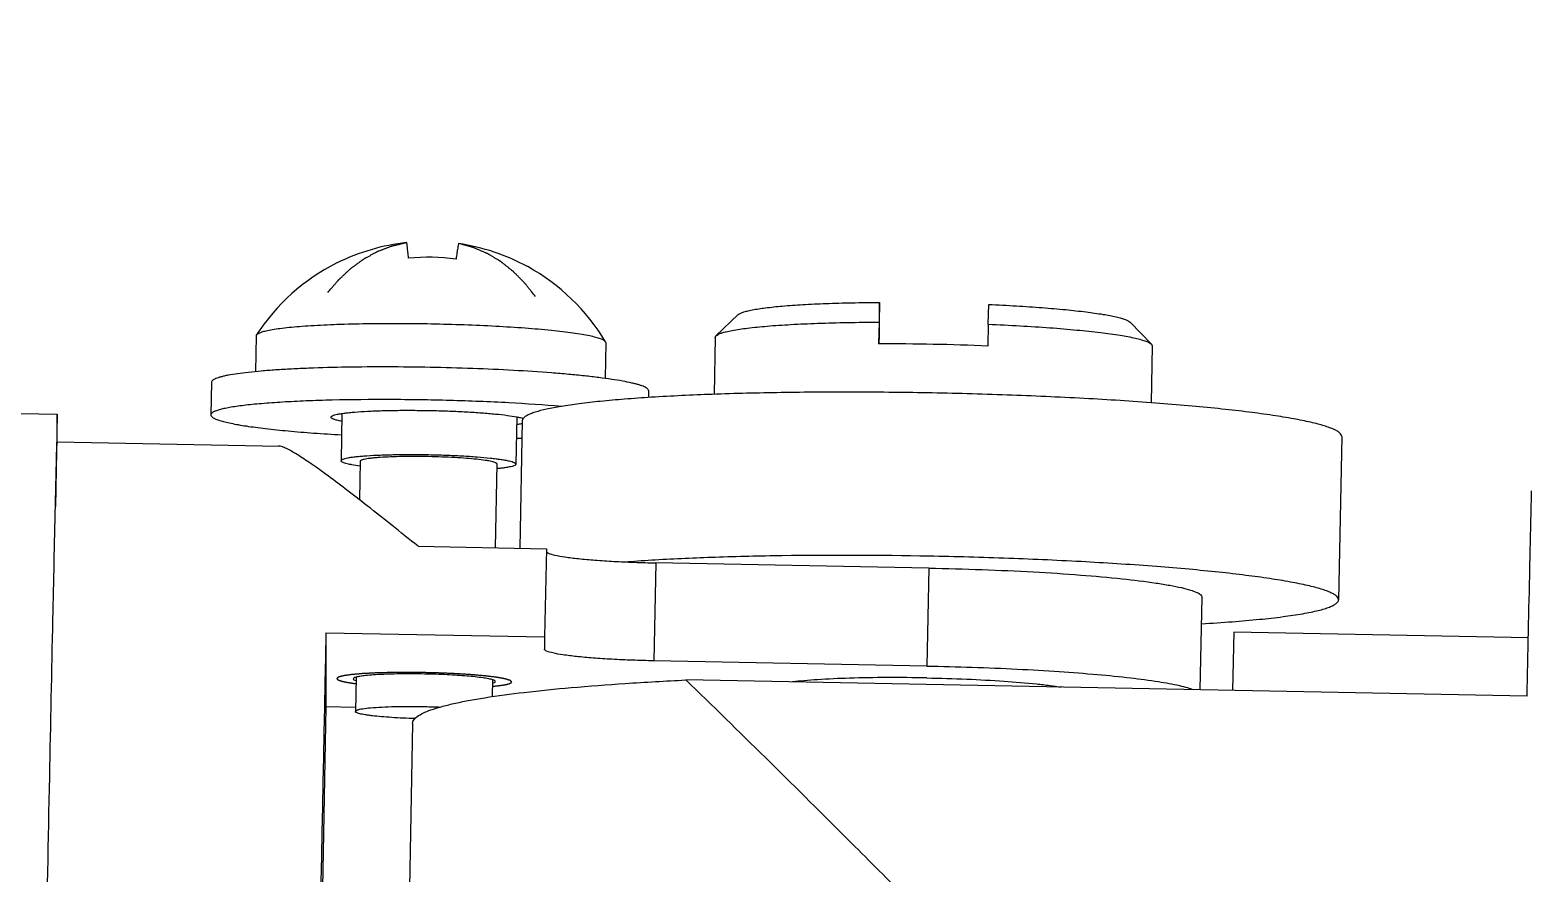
# Model space of a CAD drawing. Header units: millimetres. Extents: x 0 to 420, y 0 to 297.
# Drawn here: x 130.11 to 136.97, y 193.51 to 197.37 of the extents above; entities that cross this region are included whole.
import ezdxf

# ---------------------------------------------------------------- set-up
doc = ezdxf.new("R2010")
doc.units = ezdxf.units.MM
doc.header["$LTSCALE"] = 23.1
doc.layers.get('0').update_dxf_attribs({"linetype": 'CONTINUOUS'})
doc.layers.add('AXIS', color=7, linetype='CONTINUOUS')
doc.layers.add('COSMETIC', color=7, linetype='CONTINUOUS')
doc.styles.get("Standard").update_dxf_attribs({"font": 'txt', "width": 0.85})
doc.dimstyles.get("Standard").update_dxf_attribs({"dimtxt": 3.5, "dimasz": 3.5, "dimexe": 1.5, "dimexo": 1, "dimtad": 1, "dimtxsty": 'STANDARD', "dimcen": 0.09, "dimadec": 0, "dimazin": 0, "dimtol": 1, "dimtp": 0.01, "dimtm": 0.01, "dimtfac": 1, "dimtofl": 0, "dimtmove": 0, "dimatfit": 3, "dimfxl": 1, "dimtolj": 1, "dimarcsym": 0})

msp = doc.modelspace()

# ---------------------------------------------------------------- linework, layer by layer
at = {"color": 7, "linetype": 'CONTINUOUS'}
for p, q in [((131.5122, 196.3065), (131.511, 196.3066)), ((132.3838, 196.2899), (132.3824, 196.2898)), ((133.9931, 196.1262), (133.9912, 196.0356)), ((133.9931, 195.9755), (133.9931, 196.1262)), ((133.3468, 196.0702), (133.2453, 195.9733)), ((134.4911, 196.026), (134.493, 196.1166)), ((133.9912, 196.0356), (133.9893, 195.936)), ((134.4911, 196.026), (134.4892, 195.9264)), ((135.1396, 196.0356), (135.2373, 195.9349)), ((131.1411, 195.9726), (131.1379, 195.8087)), ((131.1423, 195.9764), (131.1411, 195.9726)), ((132.7408, 195.9418), (132.7376, 195.7779)), ((132.7408, 195.9419), (132.7397, 195.9456)), ((132.7408, 195.9419), (132.7408, 195.9418)), ((133.2413, 195.9657), (133.2453, 195.9732)), ((133.9924, 195.936), (133.9931, 195.9755)), ((135.2373, 195.9348), (135.2409, 195.9273)), ((135.2409, 195.9273), (135.2409, 195.9272)), ((130.9369, 195.7607), (130.9341, 195.6111)), ((132.9366, 195.7223), (132.936, 195.6903)), ((129.9814, 195.6194), (130.2313, 195.6146)), ((130.2313, 195.6146), (130.2232, 195.1925)), ((130.2313, 195.4875), (130.2313, 195.6146)), ((131.484, 195.6006), (131.484, 195.6007)), ((131.5343, 195.6174), (131.5301, 195.4005)), ((132.3341, 195.602), (132.33, 195.3851)), ((130.2298, 195.4576), (130.2307, 195.4824)), ((130.2307, 195.4824), (130.2311, 195.4875)), ((130.2311, 195.4875), (131.248, 195.468)), ((131.5301, 195.4005), (131.5301, 195.4005)), ((131.6176, 195.3988), (131.6142, 195.2222)), ((132.2425, 195.3868), (132.2351, 195.003)), ((132.2425, 195.3868), (132.2425, 195.3868)), ((132.33, 195.3852), (132.33, 195.3851)), ((131.8828, 195.0097), (132.4694, 194.9985)), ((132.4694, 194.9985), (132.4607, 194.5948)), ((132.4694, 194.9985), (132.4694, 194.987)), ((132.9693, 194.9339), (132.9606, 194.4857)), ((134.2191, 194.91), (132.9693, 194.9339)), ((134.2191, 194.91), (134.2104, 194.4618)), ((135.4607, 194.3529), (135.4688, 194.7769)), ((131.4609, 194.6139), (131.4609, 194.2747)), ((131.4609, 194.6139), (132.4607, 194.5948)), ((135.614, 194.6168), (135.6089, 194.3501)), ((132.4607, 194.5948), (132.4607, 194.5388)), ((134.2104, 194.4618), (132.9606, 194.4857)), ((131.5985, 194.4104), (131.5955, 194.2534)), ((132.2234, 194.3984), (132.2219, 194.3212)), ((136.9561, 194.3243), (133.1068, 194.3979)), ((131.4609, 194.2747), (131.3973, 190.9713)), ((131.5959, 194.2721), (131.4609, 194.2747)), ((131.5955, 194.2534), (131.5955, 194.2534)), ((131.857, 194.199), (131.8378, 193.203))]:
    msp.add_line(p, q, dxfattribs=at)
for centre, radius, start, end in [((131.9314, 195.4659), 0.9393, 96.15699, 116.50588), ((131.9288, 195.3583), 0.9745, 82.49432, 95.31405), ((131.9314, 195.4659), 0.9393, 61.30291, 81.65136), ((131.9315, 195.4663), 0.9396, 116.58313, 147.12429), ((131.9315, 195.4663), 0.9396, 30.66735, 61.22232), ((134.024, 184.6822), 11.2539, 87.63128, 90.17709), ((132.1692, 204.209), 8.7061, 271.07631, 271.23969), ((1765.5763, 160.9255), 1634.4626, 178.8189758, 178.9466855)]:
    msp.add_arc(centre, radius, start, end, dxfattribs=at)
for points, knots in [([(131.8385, 196.3287), (131.8376, 196.3382), (131.836, 196.3548), (131.834, 196.3741), (131.8326, 196.386), (131.8319, 196.3923), (131.8312, 196.3966), (131.8309, 196.3989), (131.8306, 196.3998)], [0, 0, 0, 0, 0.40002, 0.701427, 0.814394, 0.901899, 0.96379, 1, 1, 1, 1]), ([(132.0678, 196.3952), (132.0675, 196.3944), (132.0669, 196.3921), (132.066, 196.3878), (132.0648, 196.3816), (132.0628, 196.3698), (132.0599, 196.3505), (132.0574, 196.334), (132.0561, 196.3245)], [0, 0, 0, 0, 0.03658, 0.098672, 0.186273, 0.29925, 0.600454, 1, 1, 1, 1]), ([(133.3468, 196.0702), (133.3493, 196.0725), (133.3565, 196.0768), (133.3702, 196.0821), (133.3887, 196.0872), (133.4227, 196.0945), (133.4765, 196.1023), (133.5537, 196.1101), (133.6464, 196.1165), (133.7525, 196.1215), (133.8695, 196.1249), (133.951, 196.1259), (133.9931, 196.1262)], [0, 0, 0, 0, 0.015714, 0.038104, 0.067533, 0.104033, 0.19776, 0.317629, 0.461144, 0.625174, 0.806148, 1, 1, 1, 1]), ([(134.493, 196.1166), (134.5353, 196.1147), (134.6169, 196.1105), (134.7343, 196.1027), (134.8406, 196.0936), (134.9333, 196.0836), (135.0106, 196.0728), (135.0643, 196.0629), (135.0981, 196.0543), (135.1165, 196.0485), (135.1301, 196.0427), (135.1372, 196.0381), (135.1396, 196.0356)], [0, 0, 0, 0, 0.193754, 0.374698, 0.538745, 0.682301, 0.802216, 0.895979, 0.932488, 0.961919, 0.984302, 1, 1, 1, 1]), ([(132.7397, 195.9456), (132.7389, 195.9468), (132.7366, 195.9494), (132.7318, 195.9527), (132.7253, 195.956), (132.7133, 195.9609), (132.6938, 195.9666), (132.6654, 195.9731), (132.6306, 195.9795), (132.5895, 195.9858), (132.5427, 195.9918), (132.4699, 195.9998), (132.3678, 196.0085), (132.2348, 196.0169), (132.0912, 196.0232), (131.9423, 196.0273), (131.7933, 196.029), (131.6496, 196.0282), (131.5163, 196.0249), (131.414, 196.0201), (131.3409, 196.015), (131.2939, 196.0108), (131.2526, 196.0061), (131.2175, 196.001), (131.1889, 195.9956), (131.1693, 195.9906), (131.1571, 195.9862), (131.1505, 195.9832), (131.1455, 195.98), (131.1431, 195.9776), (131.1423, 195.9764)], [0, 0, 0, 0, 0.002739, 0.006309, 0.010822, 0.016327, 0.030376, 0.048473, 0.070514, 0.096332, 0.125717, 0.158417, 0.232597, 0.316269, 0.406472, 0.5, 0.593529, 0.683731, 0.767403, 0.841583, 0.874283, 0.903668, 0.929486, 0.951527, 0.969624, 0.983673, 0.989178, 0.993691, 0.997261, 1, 1, 1, 1]), ([(133.2453, 195.9732), (133.2481, 195.9759), (133.2564, 195.9808), (133.2722, 195.9868), (133.2936, 195.9926), (133.3329, 196.0008), (133.3952, 196.0097), (133.4846, 196.0184), (133.5918, 196.0256), (133.7142, 196.031), (133.8491, 196.0345), (133.9428, 196.0354), (133.9912, 196.0356)], [0, 0, 0, 0, 0.015555, 0.037873, 0.067297, 0.103868, 0.197886, 0.318155, 0.462031, 0.626225, 0.806958, 1, 1, 1, 1]), ([(134.4911, 196.026), (134.5396, 196.024), (134.6336, 196.0195), (134.7688, 196.0108), (134.8915, 196.0006), (134.9988, 195.9893), (135.0882, 195.9771), (135.1504, 195.9659), (135.1895, 195.9561), (135.2108, 195.9495), (135.2264, 195.9429), (135.2346, 195.9377), (135.2373, 195.9348)], [0, 0, 0, 0, 0.192942, 0.373643, 0.537853, 0.681771, 0.802088, 0.896143, 0.932723, 0.962149, 0.98446, 1, 1, 1, 1]), ([(132.9366, 195.7223), (132.9366, 195.7238), (132.9355, 195.7271), (132.9315, 195.7315), (132.9253, 195.7358), (132.9168, 195.7401), (132.906, 195.7444), (132.8929, 195.7487), (132.8775, 195.753), (132.8526, 195.7591), (132.816, 195.7664), (132.7657, 195.7745), (132.7075, 195.7824), (132.6418, 195.7899), (132.5694, 195.797), (132.4614, 195.806), (132.3152, 195.8154), (132.1301, 195.8238), (131.9376, 195.8291), (131.7451, 195.8312), (131.56, 195.8299), (131.4136, 195.8261), (131.3054, 195.8213), (131.2329, 195.817), (131.1671, 195.812), (131.1088, 195.8064), (131.0584, 195.8001), (131.0216, 195.7943), (130.9966, 195.7892), (130.9811, 195.7854), (130.9679, 195.7816), (130.9571, 195.7777), (130.9485, 195.7738), (130.9422, 195.7697), (130.9381, 195.7655), (130.937, 195.7622), (130.9369, 195.7607)], [0, 0, 0, 0, 0.002203, 0.004987, 0.00865, 0.013318, 0.019046, 0.025854, 0.033747, 0.042717, 0.063837, 0.089057, 0.118161, 0.150885, 0.186926, 0.225946, 0.311421, 0.404072, 0.500376, 0.596664, 0.68927, 0.774669, 0.813642, 0.849629, 0.882294, 0.911334, 0.936486, 0.957534, 0.966469, 0.974325, 0.981095, 0.986787, 0.99142, 0.99505, 0.997808, 1, 1, 1, 1]), ([(132.5383, 195.6499), (132.458, 195.6567), (132.2881, 195.6679), (132.026, 195.6781), (131.7569, 195.6823), (131.5375, 195.6804), (131.3741, 195.6753), (131.266, 195.67), (131.1836, 195.6642), (131.1247, 195.6588), (131.0861, 195.6546), (131.0516, 195.65), (131.0214, 195.6453), (130.9955, 195.6402), (130.9741, 195.635), (130.9572, 195.6296), (130.9461, 195.6247), (130.9398, 195.6205), (130.9366, 195.6176), (130.9346, 195.6145), (130.9341, 195.6123), (130.9341, 195.6113)], [0, 0, 0, 0, 0.149536, 0.316034, 0.486884, 0.649136, 0.72315, 0.79052, 0.849978, 0.876388, 0.900423, 0.921974, 0.940952, 0.957282, 0.970917, 0.98184, 0.990102, 0.993292, 0.995922, 0.998096, 1, 1, 1, 1]), ([(130.9341, 195.6111), (130.9341, 195.6101), (130.9346, 195.6077), (130.9367, 195.6045), (130.9401, 195.6013), (130.9469, 195.5966), (130.9589, 195.5911), (130.9771, 195.5848), (131.0002, 195.5785), (131.0282, 195.5722), (131.0609, 195.5661), (131.0982, 195.56), (131.1398, 195.5541), (131.2034, 195.5462), (131.292, 195.5371), (131.4079, 195.5276), (131.4894, 195.5223), (131.532, 195.5199)], [0, 0, 0, 0, 0.005276, 0.011387, 0.018858, 0.027979, 0.051694, 0.083099, 0.1223, 0.169222, 0.223702, 0.285497, 0.354324, 0.429841, 0.59941, 0.790772, 1, 1, 1, 1]), ([(131.484, 195.6007), (131.484, 195.602), (131.4854, 195.6041), (131.4882, 195.606), (131.4929, 195.6084), (131.501, 195.6112), (131.5133, 195.6141), (131.5289, 195.617), (131.5477, 195.6196), (131.5695, 195.6221), (131.6041, 195.6252), (131.6536, 195.6283), (131.7191, 195.6308), (131.7914, 195.6322), (131.8682, 195.6323), (131.9471, 195.6312), (132.0255, 195.6289), (132.1011, 195.6254), (132.1713, 195.621), (132.2342, 195.6157), (132.2876, 195.6098), (132.3254, 195.6041), (132.3496, 195.5992), (132.3596, 195.5966), (132.364, 195.5953)], [0, 0, 0, 0, 0.004401, 0.007569, 0.011559, 0.022192, 0.036466, 0.054362, 0.07578, 0.100581, 0.128583, 0.193328, 0.268041, 0.35041, 0.43787, 0.527693, 0.617074, 0.703222, 0.783451, 0.855266, 0.916452, 0.965155, 0.984373, 1, 1, 1, 1]), ([(131.5323, 195.582), (131.5253, 195.5834), (131.5155, 195.5854), (131.5035, 195.5888), (131.4966, 195.591), (131.4912, 195.5934), (131.4867, 195.5959), (131.484, 195.5988), (131.484, 195.6006)], [0, 0, 0, 0, 0.402899, 0.565248, 0.701226, 0.811015, 0.89544, 1, 1, 1, 1]), ([(132.3591, 195.5711), (132.3573, 195.5707), (132.3493, 195.5689), (132.3411, 195.5675), (132.3347, 195.5665)], [0, 0, 0, 0, 0.220731, 1, 1, 1, 1]), ([(130.1799, 193.0857), (130.1856, 193.3755), (130.1961, 193.9063), (130.2103, 194.6089), (130.2214, 195.1098), (130.227, 195.3696), (130.2298, 195.4576)], [0, 0, 0, 0, 0.366478, 0.671359, 0.888699, 1, 1, 1, 1]), ([(131.8828, 195.0097), (131.8425, 195.042), (131.7652, 195.104), (131.6541, 195.192), (131.5535, 195.27), (131.4646, 195.3368), (131.3888, 195.391), (131.3273, 195.4313), (131.2851, 195.4553), (131.259, 195.4657), (131.2486, 195.468), (131.2443, 195.4681)], [0, 0, 0, 0, 0.196421, 0.376801, 0.538927, 0.680545, 0.799384, 0.893205, 0.960215, 0.983412, 1, 1, 1, 1]), ([(132.33, 195.3852), (132.33, 195.3865), (132.3284, 195.3886), (132.3255, 195.3905), (132.3204, 195.3931), (132.3117, 195.3961), (132.2985, 195.3995), (132.2817, 195.4028), (132.2616, 195.4061), (132.2383, 195.4092), (132.2016, 195.4134), (132.1496, 195.418), (132.0814, 195.4224), (132.0074, 195.4258), (131.9304, 195.4279), (131.8534, 195.4287), (131.7793, 195.4282), (131.711, 195.4264), (131.659, 195.4238), (131.6222, 195.421), (131.5989, 195.4188), (131.5787, 195.4163), (131.5619, 195.4136), (131.5486, 195.4107), (131.5398, 195.4081), (131.5347, 195.4057), (131.5318, 195.4039), (131.5301, 195.4018), (131.5301, 195.4005)], [0, 0, 0, 0, 0.00488, 0.008543, 0.013212, 0.025745, 0.04261, 0.063734, 0.088961, 0.118071, 0.150803, 0.22588, 0.311376, 0.404049, 0.500376, 0.596688, 0.689315, 0.774735, 0.849711, 0.882385, 0.911431, 0.93659, 0.957644, 0.974435, 0.986895, 0.991529, 0.99516, 1, 1, 1, 1]), ([(131.6165, 195.3772), (131.6042, 195.3788), (131.5868, 195.3813), (131.5654, 195.3854), (131.5531, 195.3882), (131.5434, 195.3911), (131.537, 195.3937), (131.5334, 195.3959), (131.5312, 195.3976), (131.5301, 195.3994), (131.5301, 195.4005)], [0, 0, 0, 0, 0.409625, 0.575551, 0.714211, 0.824979, 0.907871, 0.939212, 0.96433, 1, 1, 1, 1]), ([(132.2425, 195.3868), (132.2425, 195.3879), (132.2412, 195.3895), (132.239, 195.391), (132.235, 195.3931), (132.2282, 195.3954), (132.2179, 195.398), (132.2048, 195.4006), (132.1823, 195.4043), (132.1483, 195.4084), (132.1016, 195.4125), (132.0483, 195.4159), (131.9905, 195.4186), (131.9303, 195.4202), (131.8702, 195.4209), (131.8123, 195.4205), (131.759, 195.4191), (131.7183, 195.417), (131.6895, 195.4149), (131.6713, 195.4131), (131.6555, 195.4112), (131.6424, 195.4091), (131.632, 195.4068), (131.6252, 195.4048), (131.6212, 195.4029), (131.6189, 195.4015), (131.6176, 195.3999), (131.6176, 195.3988)], [0, 0, 0, 0, 0.004879, 0.008543, 0.013212, 0.025746, 0.042609, 0.063735, 0.088961, 0.1508, 0.225877, 0.311373, 0.404047, 0.500374, 0.596686, 0.689313, 0.774734, 0.849711, 0.882384, 0.911431, 0.936589, 0.957644, 0.974435, 0.986895, 0.991529, 0.99516, 1, 1, 1, 1]), ([(132.33, 195.3851), (132.3299, 195.384), (132.3288, 195.3823), (132.3266, 195.3806), (132.3229, 195.3786), (132.3164, 195.3763), (132.3066, 195.3737), (132.2941, 195.3713), (132.2792, 195.369), (132.2617, 195.3669), (132.2493, 195.3657), (132.2426, 195.3651)], [0, 0, 0, 0, 0.035477, 0.060443, 0.091638, 0.174306, 0.284967, 0.423647, 0.589714, 0.782246, 1, 1, 1, 1]), ([(136.9561, 194.3243), (136.9601, 194.5198), (136.9668, 194.833), (136.9737, 195.1462), (136.9767, 195.264)], [0, 0, 0, 0, 0.624039, 1, 1, 1, 1]), ([(132.4694, 194.987), (132.4694, 194.9854), (132.4725, 194.9814), (132.4852, 194.9751), (132.513, 194.9678), (132.5587, 194.96), (132.6202, 194.9526), (132.695, 194.9459), (132.7804, 194.9404), (132.873, 194.9363), (132.9368, 194.9345), (132.9693, 194.9339)], [0, 0, 0, 0, 0.00975, 0.026361, 0.085067, 0.177714, 0.301332, 0.45141, 0.622281, 0.807525, 1, 1, 1, 1]), ([(134.2191, 194.91), (134.3004, 194.9084), (134.4601, 194.904), (134.6918, 194.8936), (134.9053, 194.8798), (135.0925, 194.8631), (135.2284, 194.8468), (135.3186, 194.8321), (135.3709, 194.8217), (135.4121, 194.8111), (135.4393, 194.8019), (135.455, 194.7938), (135.464, 194.7877), (135.4689, 194.781), (135.4688, 194.7769)], [0, 0, 0, 0, 0.192649, 0.377991, 0.54897, 0.699075, 0.822654, 0.873036, 0.915196, 0.948825, 0.97377, 0.983049, 0.990319, 1, 1, 1, 1]), ([(132.9606, 194.4857), (132.9281, 194.4863), (132.8643, 194.488), (132.7717, 194.4922), (132.6864, 194.4977), (132.6116, 194.5043), (132.5501, 194.5118), (132.5044, 194.5196), (132.4766, 194.5269), (132.4638, 194.5332), (132.4607, 194.5372), (132.4607, 194.5388)], [0, 0, 0, 0, 0.192475, 0.377719, 0.54859, 0.698668, 0.822286, 0.914933, 0.973639, 0.99025, 1, 1, 1, 1]), ([(134.2103, 194.4074), (134.1493, 194.4086), (134.0314, 194.4095), (133.8643, 194.407), (133.7378, 194.4015), (133.6508, 194.3949), (133.6129, 194.3909), (133.5955, 194.3887)], [0, 0, 0, 0, 0.297287, 0.574786, 0.81423, 0.914663, 1, 1, 1, 1]), ([(134.2103, 194.4074), (134.2713, 194.4062), (134.3893, 194.4027), (134.5563, 194.3937), (134.6828, 194.3834), (134.7698, 194.3734), (134.8077, 194.368), (134.825, 194.3651)], [0, 0, 0, 0, 0.296855, 0.574208, 0.813801, 0.914415, 1, 1, 1, 1]), ([(134.2104, 194.4618), (134.3482, 194.4591), (134.5501, 194.4525), (134.81, 194.4375), (134.9832, 194.4243), (135.1346, 194.4092), (135.2598, 194.3928), (135.3461, 194.3775), (135.3992, 194.3641), (135.4203, 194.3572), (135.4293, 194.3536)], [0, 0, 0, 0, 0.337164, 0.493941, 0.636912, 0.762081, 0.866006, 0.945918, 0.976256, 1, 1, 1, 1]), ([(131.857, 194.199), (131.8573, 194.2118), (131.8761, 194.2312), (131.907, 194.2477), (131.9441, 194.2627), (131.9909, 194.2769), (132.0477, 194.291), (132.1142, 194.3045), (132.2216, 194.3228), (132.3787, 194.3436), (132.5931, 194.3649), (132.8396, 194.3835), (133.0145, 194.3934), (133.1068, 194.3979)], [0, 0, 0, 0, 0.029739, 0.053447, 0.084213, 0.12232, 0.167831, 0.220716, 0.280876, 0.422398, 0.590822, 0.784171, 1, 1, 1, 1]), ([(134.0874, 193.429), (134.0027, 193.5139), (133.6781, 193.8391), (133.3514, 194.1624), (133.1068, 194.3979)], [0, 0, 0, 0, 0.260918, 1, 1, 1, 1]), ([(131.984, 194.2724), (131.9607, 194.2733), (131.9138, 194.2747), (131.8446, 194.2755), (131.7786, 194.2749), (131.7192, 194.273), (131.6695, 194.2699), (131.6354, 194.2663), (131.6163, 194.2629), (131.6084, 194.2609), (131.6039, 194.2596), (131.6003, 194.2581), (131.5974, 194.2565), (131.5955, 194.2546), (131.5955, 194.2534)], [0, 0, 0, 0, 0.179007, 0.358718, 0.529993, 0.68414, 0.813372, 0.911273, 0.946984, 0.961361, 0.973401, 0.983123, 0.990611, 1, 1, 1, 1]), ([(131.8686, 194.2211), (131.8502, 194.2217), (131.8146, 194.223), (131.7632, 194.2259), (131.7165, 194.2294), (131.6812, 194.2329), (131.6565, 194.236), (131.6409, 194.2383), (131.6275, 194.2407), (131.6164, 194.2431), (131.6076, 194.2455), (131.6018, 194.2477), (131.5985, 194.2495), (131.5965, 194.2509), (131.5955, 194.2524), (131.5955, 194.2534)], [0, 0, 0, 0, 0.19845, 0.385982, 0.556564, 0.704738, 0.768923, 0.825827, 0.875014, 0.916152, 0.948992, 0.973479, 0.982668, 0.989956, 1, 1, 1, 1])]:
    msp.add_open_spline(points, degree=3, knots=knots, dxfattribs=at)
at = {"color": 2, "linetype": 'CONTINUOUS'}
for points, knots in [([(132.3108, 194.3892), (132.3101, 194.3897), (132.3092, 194.3906), (132.3079, 194.3917), (132.307, 194.3926), (132.306, 194.3935), (132.3052, 194.3942), (132.3046, 194.3948), (132.3042, 194.3951), (132.3039, 194.3954), (132.3036, 194.3956), (132.3034, 194.3958), (132.3033, 194.3959), (132.3032, 194.396), (132.3032, 194.3961), (132.303, 194.3961), (132.3027, 194.3962), (132.3023, 194.3963), (132.3017, 194.3965), (132.301, 194.3967), (132.3001, 194.397), (132.2989, 194.3974), (132.297, 194.3979), (132.2947, 194.3987), (132.2919, 194.3995), (132.2891, 194.4004), (132.2867, 194.4011), (132.2848, 194.4017), (132.2836, 194.4021), (132.2827, 194.4024), (132.282, 194.4026), (132.2814, 194.4028), (132.281, 194.4029), (132.2808, 194.403), (132.2806, 194.403), (132.2803, 194.4031), (132.2799, 194.4031), (132.2793, 194.4033), (132.2783, 194.4034), (132.2772, 194.4036), (132.2756, 194.4039), (132.2737, 194.4043), (132.2707, 194.4048), (132.2668, 194.4055), (132.2623, 194.4064), (132.2577, 194.4072), (132.2539, 194.4079), (132.2508, 194.4085), (132.2489, 194.4088), (132.2474, 194.4091), (132.2462, 194.4093), (132.2453, 194.4095), (132.2446, 194.4096), (132.2442, 194.4097), (132.244, 194.4097), (132.2435, 194.4098), (132.243, 194.4098), (132.2421, 194.41), (132.2408, 194.4101), (132.2392, 194.4103), (132.2371, 194.4106), (132.2345, 194.4109), (132.2303, 194.4114), (132.2251, 194.4121), (132.2188, 194.4129), (132.2125, 194.4137), (132.2073, 194.4143), (132.2031, 194.4149), (132.2004, 194.4152), (132.1983, 194.4155), (132.1968, 194.4156), (132.1955, 194.4158), (132.1944, 194.4159), (132.1937, 194.416), (132.1927, 194.4161), (132.1914, 194.4162), (132.1899, 194.4164), (132.188, 194.4166), (132.1855, 194.4168), (132.1823, 194.4171), (132.1773, 194.4175), (132.171, 194.4181), (132.1635, 194.4188), (132.1559, 194.4195), (132.1497, 194.42), (132.1446, 194.4205), (132.1409, 194.4208), (132.1377, 194.4211), (132.1355, 194.4213), (132.1343, 194.4214), (132.1334, 194.4215), (132.1322, 194.4216), (132.1308, 194.4217), (132.1283, 194.4218), (132.1247, 194.4221), (132.1204, 194.4224), (132.1147, 194.4227), (132.1075, 194.4232), (132.0989, 194.4238), (132.0903, 194.4243), (132.0832, 194.4248), (132.0774, 194.4252), (132.0731, 194.4255), (132.0695, 194.4257), (132.067, 194.4259), (132.0656, 194.426), (132.0646, 194.4261), (132.0634, 194.4261), (132.0618, 194.4262), (132.0591, 194.4263), (132.0552, 194.4265), (132.0505, 194.4267), (132.0443, 194.427), (132.0365, 194.4273), (132.0272, 194.4278), (132.0179, 194.4282), (132.0086, 194.4286), (132.0008, 194.429), (131.9953, 194.4292), (131.9922, 194.4294), (131.9899, 194.4295), (131.9874, 194.4295), (131.9841, 194.4296), (131.9784, 194.4298), (131.9701, 194.43), (131.9602, 194.4303), (131.9504, 194.4306), (131.9405, 194.4308), (131.9306, 194.4311), (131.9224, 194.4313), (131.9158, 194.4315), (131.9108, 194.4317), (131.906, 194.4317), (131.8995, 194.4318), (131.8882, 194.4319), (131.8752, 194.432), (131.8623, 194.4322), (131.8526, 194.4323), (131.8445, 194.4324), (131.8388, 194.4324), (131.8356, 194.4325), (131.8331, 194.4325), (131.8308, 194.4325), (131.8277, 194.4324), (131.8223, 194.4324), (131.8114, 194.4323), (131.7989, 194.4322), (131.7865, 194.4321), (131.7787, 194.4321), (131.7725, 194.432), (131.7678, 194.432), (131.7639, 194.432), (131.7612, 194.432), (131.7596, 194.432), (131.7584, 194.432), (131.7574, 194.4319), (131.7559, 194.4319), (131.7534, 194.4318), (131.7498, 194.4317), (131.7455, 194.4316), (131.7398, 194.4314), (131.7326, 194.4312), (131.724, 194.431), (131.7154, 194.4308), (131.7082, 194.4306), (131.7024, 194.4304), (131.6981, 194.4303), (131.6946, 194.4302), (131.692, 194.4301), (131.6906, 194.4301), (131.6895, 194.4301), (131.6886, 194.43), (131.6873, 194.43), (131.685, 194.4298), (131.6818, 194.4297), (131.678, 194.4295), (131.6729, 194.4292), (131.6665, 194.4289), (131.6588, 194.4285), (131.6511, 194.4281), (131.6447, 194.4277), (131.6396, 194.4275), (131.6364, 194.4273), (131.6338, 194.4272), (131.6319, 194.4271), (131.6303, 194.427), (131.6292, 194.4269), (131.6285, 194.4269), (131.628, 194.4269), (131.6277, 194.4268), (131.6271, 194.4268), (131.6262, 194.4267), (131.625, 194.4266), (131.6234, 194.4265), (131.6213, 194.4263), (131.6188, 194.4261), (131.6146, 194.4257), (131.6095, 194.4252), (131.6033, 194.4247), (131.5971, 194.4242), (131.5919, 194.4237), (131.5878, 194.4234), (131.5852, 194.4231), (131.5832, 194.423), (131.5816, 194.4228), (131.5803, 194.4227), (131.5794, 194.4226), (131.5789, 194.4226), (131.5785, 194.4226), (131.5782, 194.4225), (131.5778, 194.4225), (131.5772, 194.4224), (131.5762, 194.4222), (131.5751, 194.4221), (131.5735, 194.4218), (131.5716, 194.4216), (131.5685, 194.4211), (131.5647, 194.4206), (131.5601, 194.4199), (131.5555, 194.4192), (131.5516, 194.4187), (131.5485, 194.4183), (131.5466, 194.418), (131.5451, 194.4178), (131.5439, 194.4176), (131.543, 194.4175), (131.5423, 194.4174), (131.5419, 194.4173), (131.5416, 194.4173), (131.5415, 194.4172), (131.5412, 194.4172), (131.5408, 194.417), (131.5402, 194.4169), (131.5395, 194.4167), (131.5385, 194.4164), (131.5373, 194.4161), (131.5354, 194.4156), (131.5331, 194.415), (131.5302, 194.4142), (131.5274, 194.4135), (131.525, 194.4128), (131.5231, 194.4123), (131.5219, 194.412), (131.5209, 194.4118), (131.5202, 194.4116), (131.5196, 194.4114), (131.5192, 194.4113), (131.519, 194.4112), (131.5188, 194.4112), (131.5188, 194.4111), (131.5187, 194.4111), (131.5185, 194.4109), (131.5183, 194.4108), (131.5181, 194.4106), (131.5177, 194.4103), (131.5173, 194.4099), (131.5167, 194.4094), (131.5158, 194.4087), (131.5149, 194.4078), (131.5139, 194.407), (131.5126, 194.4059), (131.5116, 194.405), (131.5109, 194.4045)], [0, 0, 0, 0, 0.015625, 0.023438, 0.03125, 0.039062, 0.046875, 0.050781, 0.054688, 0.056641, 0.058594, 0.060547, 0.061523, 0.062012, 0.0625, 0.062988, 0.063477, 0.064453, 0.066406, 0.068359, 0.070312, 0.074219, 0.078125, 0.085938, 0.09375, 0.101562, 0.109375, 0.113281, 0.117188, 0.119141, 0.121094, 0.123047, 0.124023, 0.124512, 0.125, 0.125488, 0.125977, 0.126953, 0.128906, 0.130859, 0.132812, 0.136719, 0.140625, 0.148438, 0.15625, 0.164062, 0.171875, 0.175781, 0.179688, 0.181641, 0.183594, 0.185547, 0.186523, 0.187012, 0.1875, 0.187988, 0.188477, 0.189453, 0.191406, 0.193359, 0.195312, 0.199219, 0.203125, 0.210938, 0.21875, 0.226562, 0.234375, 0.238281, 0.242188, 0.244141, 0.246094, 0.248047, 0.249023, 0.25, 0.250977, 0.251953, 0.253906, 0.255859, 0.257812, 0.261719, 0.265625, 0.273438, 0.28125, 0.289062, 0.296875, 0.300781, 0.304688, 0.308594, 0.310547, 0.311523, 0.3125, 0.313477, 0.314453, 0.316406, 0.320312, 0.324219, 0.328125, 0.335938, 0.34375, 0.351562, 0.359375, 0.363281, 0.367188, 0.371094, 0.373047, 0.374023, 0.375, 0.375977, 0.376953, 0.378906, 0.382812, 0.386719, 0.390625, 0.398438, 0.40625, 0.414062, 0.421875, 0.429688, 0.433594, 0.435547, 0.4375, 0.439453, 0.441406, 0.445312, 0.453125, 0.460938, 0.46875, 0.476562, 0.484375, 0.492188, 0.496094, 0.5, 0.503906, 0.507812, 0.515625, 0.53125, 0.539062, 0.546875, 0.554688, 0.558594, 0.560547, 0.5625, 0.564453, 0.566406, 0.570312, 0.578125, 0.59375, 0.601562, 0.609375, 0.613281, 0.617188, 0.621094, 0.623047, 0.624023, 0.625, 0.625977, 0.626953, 0.628906, 0.632812, 0.636719, 0.640625, 0.648438, 0.65625, 0.664062, 0.671875, 0.675781, 0.679688, 0.683594, 0.685547, 0.686523, 0.6875, 0.688477, 0.689453, 0.691406, 0.695312, 0.699219, 0.703125, 0.710938, 0.71875, 0.726562, 0.734375, 0.738281, 0.742188, 0.744141, 0.746094, 0.748047, 0.749023, 0.749512, 0.75, 0.750488, 0.750977, 0.751953, 0.753906, 0.755859, 0.757812, 0.761719, 0.765625, 0.773438, 0.78125, 0.789062, 0.796875, 0.800781, 0.804688, 0.806641, 0.808594, 0.810547, 0.811523, 0.812012, 0.8125, 0.812988, 0.813477, 0.814453, 0.816406, 0.818359, 0.820312, 0.824219, 0.828125, 0.835938, 0.84375, 0.851562, 0.859375, 0.863281, 0.867188, 0.869141, 0.871094, 0.873047, 0.874023, 0.874512, 0.875, 0.875488, 0.875977, 0.876953, 0.878906, 0.880859, 0.882812, 0.886719, 0.890625, 0.898438, 0.90625, 0.914062, 0.921875, 0.925781, 0.929688, 0.931641, 0.933594, 0.935547, 0.936523, 0.937012, 0.9375, 0.937988, 0.938477, 0.939453, 0.941406, 0.943359, 0.945312, 0.949219, 0.953125, 0.960938, 0.96875, 0.976562, 0.984375, 1, 1, 1, 1]), ([(131.5109, 194.4045), (131.5112, 194.404), (131.5117, 194.4032), (131.5123, 194.4022), (131.5127, 194.4016), (131.513, 194.4011), (131.5132, 194.4008), (131.5133, 194.4006), (131.5134, 194.4005), (131.5137, 194.4004), (131.514, 194.4002), (131.5145, 194.4), (131.515, 194.3996), (131.516, 194.3991), (131.5171, 194.3985), (131.5183, 194.3979), (131.5192, 194.3974), (131.5198, 194.3971), (131.5203, 194.3968), (131.5206, 194.3967), (131.5208, 194.3966), (131.5211, 194.3964), (131.5218, 194.3962), (131.5228, 194.3959), (131.5243, 194.3954), (131.5262, 194.3948), (131.5282, 194.3942), (131.5297, 194.3937), (131.5309, 194.3933), (131.5318, 194.393), (131.5325, 194.3928), (131.5329, 194.3927), (131.5331, 194.3926), (131.5336, 194.3925), (131.5341, 194.3923), (131.535, 194.3921), (131.5363, 194.3918), (131.5379, 194.3915), (131.5401, 194.391), (131.5427, 194.3904), (131.5454, 194.3897), (131.5475, 194.3892), (131.5489, 194.3889), (131.5498, 194.3887), (131.5503, 194.3886), (131.551, 194.3885), (131.5519, 194.3883), (131.5532, 194.3881), (131.5549, 194.3878), (131.5576, 194.3873), (131.5609, 194.3867), (131.5643, 194.3861), (131.567, 194.3857), (131.5687, 194.3854), (131.57, 194.3851), (131.5709, 194.385), (131.5715, 194.3848), (131.5723, 194.3847), (131.5737, 194.3845), (131.5758, 194.3842), (131.5791, 194.3838), (131.5832, 194.3832), (131.5898, 194.3822), (131.5947, 194.3815), (131.598, 194.3811)], [0, 0, 0, 0, 0.0625, 0.09375, 0.125, 0.140625, 0.15625, 0.164062, 0.167969, 0.171875, 0.179688, 0.1875, 0.203125, 0.21875, 0.25, 0.28125, 0.296875, 0.3125, 0.320312, 0.328125, 0.332031, 0.335938, 0.34375, 0.359375, 0.375, 0.40625, 0.4375, 0.453125, 0.46875, 0.484375, 0.492188, 0.496094, 0.5, 0.503906, 0.507812, 0.515625, 0.53125, 0.546875, 0.5625, 0.59375, 0.625, 0.640625, 0.65625, 0.664062, 0.667969, 0.671875, 0.679688, 0.6875, 0.703125, 0.71875, 0.75, 0.78125, 0.796875, 0.8125, 0.820312, 0.828125, 0.832031, 0.835938, 0.84375, 0.859375, 0.875, 0.90625, 0.9375, 1, 1, 1, 1]), ([(132.2229, 194.369), (132.2261, 194.3694), (132.231, 194.3699), (132.2375, 194.3705), (132.2415, 194.3709), (132.2448, 194.3713), (132.2468, 194.3715), (132.2482, 194.3716), (132.249, 194.3717), (132.2497, 194.3718), (132.2505, 194.3719), (132.2519, 194.3721), (132.2536, 194.3724), (132.2563, 194.3727), (132.2597, 194.3732), (132.2631, 194.3737), (132.2658, 194.374), (132.2675, 194.3743), (132.2689, 194.3745), (132.2697, 194.3746), (132.2704, 194.3747), (132.271, 194.3748), (132.2719, 194.3749), (132.2733, 194.3752), (132.2754, 194.3756), (132.2781, 194.3761), (132.2808, 194.3766), (132.2829, 194.377), (132.2846, 194.3773), (132.2859, 194.3776), (132.2869, 194.3778), (132.2874, 194.3779), (132.2878, 194.3779), (132.2881, 194.378), (132.2885, 194.3781), (132.2892, 194.3783), (132.2902, 194.3786), (132.2914, 194.379), (132.293, 194.3794), (132.2946, 194.3799), (132.2962, 194.3803), (132.2974, 194.3807), (132.2986, 194.381), (132.2996, 194.3813), (132.3004, 194.3815), (132.3007, 194.3816), (132.3009, 194.3817), (132.3012, 194.3818), (132.3017, 194.3821), (132.3023, 194.3824), (132.3032, 194.3828), (132.3044, 194.3834), (132.3056, 194.384), (132.3065, 194.3844), (132.3071, 194.3847), (132.3076, 194.385), (132.3079, 194.3851), (132.3081, 194.3852), (132.3083, 194.3853), (132.3084, 194.3856), (132.3086, 194.3859), (132.3089, 194.3863), (132.3093, 194.387), (132.31, 194.3879), (132.3104, 194.3887), (132.3108, 194.3892)], [0, 0, 0, 0, 0.0625, 0.09375, 0.125, 0.140625, 0.15625, 0.164062, 0.167969, 0.171875, 0.179688, 0.1875, 0.203125, 0.21875, 0.25, 0.28125, 0.296875, 0.3125, 0.320312, 0.328125, 0.332031, 0.335938, 0.34375, 0.359375, 0.375, 0.40625, 0.4375, 0.453125, 0.46875, 0.484375, 0.492188, 0.496094, 0.5, 0.503906, 0.507812, 0.515625, 0.53125, 0.546875, 0.5625, 0.59375, 0.609375, 0.625, 0.640625, 0.65625, 0.664062, 0.667969, 0.671875, 0.679688, 0.6875, 0.703125, 0.71875, 0.75, 0.78125, 0.796875, 0.8125, 0.820312, 0.828125, 0.832031, 0.835938, 0.84375, 0.859375, 0.875, 0.90625, 0.9375, 1, 1, 1, 1])]:
    msp.add_open_spline(points, degree=3, knots=knots, dxfattribs=at)
at = {"layer": 'AXIS', "color": 7, "linetype": 'CONTINUOUS'}
for p, q in [((133.2413, 195.9657), (133.2363, 195.7054)), ((135.2409, 195.9272), (135.2359, 195.6669)), ((132.3588, 195.5842), (132.3476, 195.0008)), ((136.1081, 195.5119), (136.0937, 194.7649)), ((136.9617, 194.591), (135.614, 194.6168)), ((131.5859, 194.4031), (131.5859, 194.403)), ((132.2358, 194.3905), (132.2358, 194.3906))]:
    msp.add_line(p, q, dxfattribs=at)
msp.add_arc((133.4364, 186.9802), 7.9802, 93.37182, 94.28567, dxfattribs=at)
for points, knots in [([(134.2335, 195.7114), (134.1163, 195.7137), (133.8861, 195.7162), (133.551, 195.7143), (133.2401, 195.7067), (133.0013, 195.6956), (132.8306, 195.6836), (132.7205, 195.6739), (132.6238, 195.663), (132.5414, 195.6513), (132.4739, 195.6387), (132.4275, 195.627), (132.3985, 195.6169), (132.3825, 195.6097), (132.3705, 195.6024), (132.3645, 195.5968), (132.3624, 195.5939)], [0, 0, 0, 0, 0.186502, 0.366369, 0.533298, 0.681431, 0.746811, 0.805626, 0.857384, 0.901663, 0.938128, 0.966571, 0.977776, 0.987006, 0.994346, 1, 1, 1, 1]), ([(136.1081, 195.5119), (136.1082, 195.5147), (136.1062, 195.521), (136.0988, 195.5292), (136.0873, 195.5373), (136.0715, 195.5453), (136.0514, 195.5534), (136.0269, 195.5615), (135.9981, 195.5696), (135.9514, 195.581), (135.8827, 195.5947), (135.7884, 195.61), (135.6792, 195.6248), (135.556, 195.6389), (135.42, 195.6522), (135.2173, 195.6691), (134.9425, 195.6868), (134.595, 195.7025), (134.3555, 195.7091), (134.2335, 195.7114)], [0, 0, 0, 0, 0.004385, 0.009904, 0.017169, 0.026446, 0.037842, 0.051401, 0.067134, 0.085026, 0.127178, 0.177545, 0.235696, 0.301101, 0.373152, 0.451171, 0.622105, 0.807399, 1, 1, 1, 1]), ([(132.3624, 195.5939), (132.3618, 195.5931), (132.3599, 195.5902), (132.3589, 195.5867), (132.3588, 195.5842)], [0, 0, 0, 0, 0.273615, 1, 1, 1, 1]), ([(134.2191, 194.9644), (133.9957, 194.9687), (133.6697, 194.9701), (133.2524, 194.9606), (133.0585, 194.952), (132.9671, 194.9466)], [0, 0, 0, 0, 0.535235, 0.780546, 1, 1, 1, 1]), ([(136.0937, 194.7649), (136.0938, 194.7677), (136.0918, 194.774), (136.0844, 194.7822), (136.0729, 194.7903), (136.0571, 194.7983), (136.037, 194.8064), (136.0125, 194.8145), (135.9837, 194.8226), (135.937, 194.834), (135.8683, 194.8477), (135.774, 194.863), (135.6648, 194.8778), (135.5416, 194.8919), (135.4056, 194.9052), (135.2029, 194.9221), (134.9281, 194.9398), (134.5806, 194.9555), (134.3411, 194.9621), (134.2191, 194.9644)], [0, 0, 0, 0, 0.004385, 0.009904, 0.017169, 0.026446, 0.037842, 0.051401, 0.067134, 0.085026, 0.127178, 0.177545, 0.235696, 0.301101, 0.373152, 0.451171, 0.622105, 0.807399, 1, 1, 1, 1]), ([(135.4677, 194.6552), (135.5143, 194.658), (135.6024, 194.6638), (135.7264, 194.6745), (135.8338, 194.6865), (135.9123, 194.698), (135.9659, 194.7081), (135.999, 194.7154), (136.0272, 194.723), (136.0505, 194.7308), (136.0689, 194.7387), (136.0823, 194.7468), (136.0911, 194.7551), (136.0937, 194.7619), (136.0937, 194.7649)], [0, 0, 0, 0, 0.216651, 0.409877, 0.577654, 0.71829, 0.778012, 0.830515, 0.875728, 0.913651, 0.944399, 0.968288, 0.986141, 1, 1, 1, 1]), ([(131.5981, 194.4105), (131.5949, 194.4096), (131.5906, 194.4083), (131.5859, 194.4047), (131.5859, 194.4031)], [0, 0, 0, 0, 0.665969, 1, 1, 1, 1]), ([(132.2238, 194.3984), (132.2179, 194.4004), (132.2032, 194.4038), (132.1645, 194.4102), (132.1008, 194.4167), (132.0112, 194.4223), (131.9112, 194.4256), (131.8112, 194.4262), (131.7216, 194.424), (131.6577, 194.42), (131.6188, 194.4151), (131.6041, 194.4122), (131.5981, 194.4105)], [0, 0, 0, 0, 0.029913, 0.071816, 0.187427, 0.33529, 0.500187, 0.665058, 0.812843, 0.928332, 0.970164, 1, 1, 1, 1]), ([(131.5859, 194.403), (131.5859, 194.4014), (131.5904, 194.3976), (131.5948, 194.3962), (131.5978, 194.3952)], [0, 0, 0, 0, 0.334796, 1, 1, 1, 1]), ([(132.2236, 194.3831), (132.2267, 194.3841), (132.2311, 194.3853), (132.2357, 194.3889), (132.2358, 194.3905)], [0, 0, 0, 0, 0.665969, 1, 1, 1, 1]), ([(132.2358, 194.3906), (132.2358, 194.3922), (132.2313, 194.396), (132.2269, 194.3974), (132.2238, 194.3984)], [0, 0, 0, 0, 0.334796, 1, 1, 1, 1])]:
    msp.add_open_spline(points, degree=3, knots=knots, dxfattribs=at)
at = {"layer": 'COSMETIC', "color": 7, "linetype": 'CONTINUOUS'}
for points in [[(131.4692, 196.1712), (131.4755, 196.1786), (131.485, 196.1896), (131.496, 196.2025), (131.5024, 196.2099), (131.5071, 196.2155), (131.5111, 196.2201), (131.5142, 196.2238), (131.5162, 196.2261), (131.5178, 196.2279), (131.5188, 196.229), (131.5196, 196.23), (131.5204, 196.2308), (131.5219, 196.2322), (131.524, 196.2342), (131.5275, 196.2374), (131.5318, 196.2414), (131.5386, 196.2478), (131.5472, 196.2558), (131.5557, 196.2638), (131.5626, 196.2702), (131.5669, 196.2742), (131.5703, 196.2774), (131.5725, 196.2794), (131.5739, 196.2808), (131.5748, 196.2816), (131.5758, 196.2823), (131.577, 196.2831), (131.5788, 196.2845), (131.5812, 196.2862), (131.585, 196.289), (131.5897, 196.2924), (131.5954, 196.2966), (131.6011, 196.3007), (131.6068, 196.3049), (131.6124, 196.309), (131.6181, 196.3132), (131.6228, 196.3166), (131.6266, 196.3194), (131.6295, 196.3214), (131.6318, 196.3232), (131.6335, 196.3244), (131.6344, 196.325), (131.6351, 196.3256), (131.6359, 196.326), (131.6368, 196.3265), (131.6385, 196.3274), (131.6409, 196.3287), (131.6438, 196.3303), (131.6477, 196.3324), (131.6525, 196.3351), (131.6583, 196.3382), (131.664, 196.3414), (131.6698, 196.3446), (131.6756, 196.3477), (131.6814, 196.3509), (131.6862, 196.3535), (131.69, 196.3556), (131.6924, 196.357), (131.6944, 196.358), (131.6956, 196.3587), (131.6965, 196.3592), (131.6975, 196.3596), (131.6994, 196.3603), (131.7019, 196.3613), (131.7061, 196.3629), (131.7113, 196.3649), (131.7196, 196.368), (131.7299, 196.372), (131.7403, 196.3759), (131.7485, 196.3791), (131.7537, 196.3811), (131.7579, 196.3827), (131.7605, 196.3836), (131.7623, 196.3843), (131.7633, 196.3847), (131.7644, 196.3849), (131.7657, 196.3852), (131.7678, 196.3857), (131.7704, 196.3863), (131.7747, 196.3872), (131.7799, 196.3884), (131.7863, 196.3898), (131.7947, 196.3917), (131.8095, 196.395), (131.8222, 196.3979), (131.8306, 196.3998)], [(132.419, 196.153), (132.413, 196.1606), (132.4039, 196.1721), (132.3934, 196.1854), (132.3874, 196.193), (132.3829, 196.1987), (132.3791, 196.2035), (132.3761, 196.2073), (132.3742, 196.2096), (132.3727, 196.2116), (132.3718, 196.2127), (132.371, 196.2137), (132.3702, 196.2146), (132.3688, 196.216), (132.3667, 196.2181), (132.3634, 196.2214), (132.3593, 196.2256), (132.3528, 196.2322), (132.3445, 196.2406), (132.3363, 196.2489), (132.3297, 196.2555), (132.3256, 196.2597), (132.3223, 196.263), (132.3203, 196.2651), (132.3188, 196.2666), (132.318, 196.2674), (132.3171, 196.2681), (132.3159, 196.269), (132.3141, 196.2704), (132.3118, 196.2723), (132.3081, 196.2752), (132.3036, 196.2788), (132.2981, 196.2831), (132.2926, 196.2875), (132.2871, 196.2919), (132.2816, 196.2962), (132.2761, 196.3006), (132.2715, 196.3042), (132.2679, 196.3071), (132.2651, 196.3093), (132.2628, 196.3111), (132.2612, 196.3124), (132.2603, 196.3131), (132.2596, 196.3137), (132.2589, 196.314), (132.258, 196.3146), (132.2563, 196.3156), (132.254, 196.317), (132.2512, 196.3187), (132.2474, 196.321), (132.2427, 196.3238), (132.2371, 196.3272), (132.2314, 196.3305), (132.2258, 196.3339), (132.2202, 196.3373), (132.2146, 196.3407), (132.2099, 196.3435), (132.2061, 196.3458), (132.2038, 196.3472), (132.2019, 196.3483), (132.2007, 196.349), (132.1998, 196.3496), (132.1988, 196.3501), (132.197, 196.3508), (132.1945, 196.3519), (132.1904, 196.3536), (132.1853, 196.3558), (132.1772, 196.3593), (132.167, 196.3636), (132.1569, 196.368), (132.1487, 196.3714), (132.1436, 196.3736), (132.1396, 196.3754), (132.137, 196.3764), (132.1353, 196.3772), (132.1342, 196.3776), (132.1332, 196.3779), (132.1319, 196.3782), (132.1298, 196.3788), (132.1272, 196.3795), (132.123, 196.3806), (132.1178, 196.382), (132.1116, 196.3836), (132.1032, 196.3858), (132.0886, 196.3897), (132.0761, 196.393), (132.0678, 196.3952)]]:
    msp.add_open_spline(points, degree=3, knots=[0, 0, 0, 0, 0.0625, 0.09375, 0.109375, 0.125, 0.140625, 0.148438, 0.15625, 0.160156, 0.164062, 0.166016, 0.167969, 0.171875, 0.179688, 0.1875, 0.203125, 0.21875, 0.25, 0.28125, 0.296875, 0.3125, 0.320312, 0.328125, 0.332031, 0.333984, 0.335938, 0.339844, 0.34375, 0.351562, 0.359375, 0.375, 0.390625, 0.40625, 0.421875, 0.4375, 0.453125, 0.46875, 0.476562, 0.484375, 0.492188, 0.496094, 0.498047, 0.5, 0.501953, 0.503906, 0.507812, 0.515625, 0.523438, 0.53125, 0.546875, 0.5625, 0.578125, 0.59375, 0.609375, 0.625, 0.640625, 0.648438, 0.65625, 0.660156, 0.664062, 0.666016, 0.667969, 0.671875, 0.679688, 0.6875, 0.703125, 0.71875, 0.75, 0.78125, 0.796875, 0.8125, 0.820312, 0.828125, 0.832031, 0.833984, 0.835938, 0.839844, 0.84375, 0.851562, 0.859375, 0.875, 0.890625, 0.90625, 0.9375, 1, 1, 1, 1], dxfattribs=at)

# ---------------------------------------------------------------- leaders
at = {"color": 2, "linetype": 'CONTINUOUS'}
msp.add_leader([(159.2517, 190.9641), (126.7131, 214.2639), (120.7131, 214.2639)], dimstyle='STANDARD', override={"dimtad": 0, "dimldrblk": 'DOT'}, dxfattribs=at)

doc.saveas('drawing.dxf')
